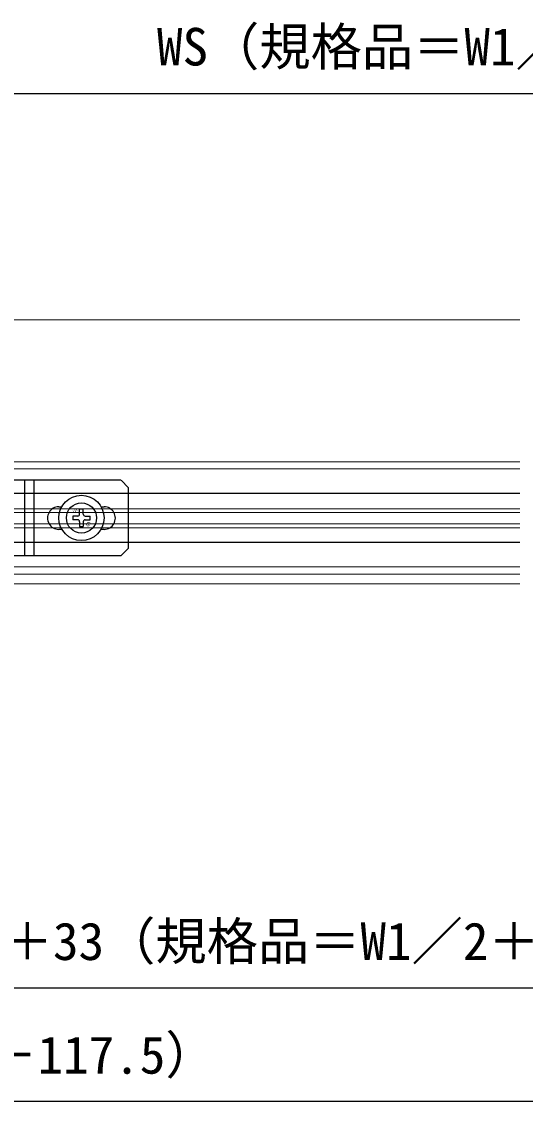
# Model space of a CAD drawing. Units: millimetres, scale not verified. Extents: x -700 to 700, y -1043 to 1038.
# Drawn here: x 255.4 to 389.1, y 49.5 to 335.8 of the extents above; entities that cross this region are included whole.
import ezdxf
from ezdxf.enums import TextEntityAlignment as Align

# ---------------------------------------------------------------- set-up
doc = ezdxf.new("R2010")
doc.units = ezdxf.units.MM
doc.header["$LTSCALE"] = 6
doc.layers.add('0-4_YKK_12', color=2, linetype='Continuous', lineweight=18)
doc.layers.add('0-5_YKK_13', color=4, linetype='Continuous')
doc.layers.add('0-7_YKK_D', color=6, linetype='Continuous')
doc.styles.add('ＭＳ ゴシック', font='')
doc.styles.get('ＭＳ ゴシック').set_extended_font_data('MS Gothic')

msp = doc.modelspace()

# ---------------------------------------------------------------- linework, layer by layer
at = {"layer": '0-4_YKK_12'}
for p, q in [((32.557, 256.7), (387.572, 256.7)), ((197.5, 219.1), (387.572, 219.1)), ((241.5, 217.2), (387.572, 217.2)), ((236, 205.602), (387.572, 205.602)), ((236, 202.602), (387.572, 202.602)), ((387.572, 189.3), (245.658, 189.3)), ((387.572, 191.2), (245.725, 191.2)), ((387.572, 186.7), (32.557, 186.7))]:
    msp.add_line(p, q, dxfattribs=at)
msp.add_lwpolyline([(387.572, 201.602), (236, 201.602), (236, 206.602), (387.572, 206.602)], dxfattribs=at)
at = {"layer": '0-5_YKK_13'}
for p, q in [((281.793, 214.2), (232.8, 214.2)), ((256.3, 194.2), (256.3, 214.2)), ((258.8, 194.2), (258.8, 214.2)), ((387.572, 210.7), (242, 210.7)), ((265.3, 207.165), (266.083, 207.165)), ((270.8, 205.2), (270.8, 206.5)), ((271.8, 206.5), (270.8, 206.5)), ((271.8, 205.2), (271.8, 206.5)), ((276.516, 207.165), (277.3, 207.165)), ((270.3, 203.7), (269, 203.7)), ((272.3, 204.7), (273.6, 204.7)), ((266.124, 201.165), (265.3, 201.165)), ((271.8, 203.2), (271.8, 201.9)), ((277.3, 201.165), (276.475, 201.165)), ((387.572, 197.7), (242, 197.7)), ((281.8, 194.2), (283.8, 196.2)), ((207.8, 194.2), (281.8, 194.2))]:
    msp.add_line(p, q, dxfattribs=at)
for points in [[(283.8, 196.2), (283.8, 212.2), (281.8, 214.2)], [(270.3, 204.7), (269, 204.7), (269, 203.7)], [(272.3, 203.7), (273.6, 203.7), (273.6, 204.7)], [(270.8, 203.2), (270.8, 201.9), (271.8, 201.9)]]:
    msp.add_lwpolyline(points, dxfattribs=at)
for radius in [6, 4]:
    msp.add_circle((271.3, 204.2), radius, dxfattribs=at)
for centre, radius, start, end in [((265.3, 204.165), 3, 90, 270.00003), ((277.3, 204.165), 3, 270.00003, 90.00006), ((270.3, 205.2), 0.5, 270, 0), ((270.3, 203.2), 0.5, 0, 90), ((272.3, 205.2), 0.5, 180, 270), ((272.3, 203.2), 0.5, 90, 180)]:
    msp.add_arc(centre, radius, start, end, dxfattribs=at)
at = {"layer": '0-7_YKK_D'}
for p, q in [((560, 316.7), (242.5, 316.7)), ((543, 79.45), (192.5, 79.45)), ((546, 49.45), (-111, 49.45))]:
    msp.add_line(p, q, dxfattribs=at)

# ---------------------------------------------------------------- texts
at = {"layer": '0-5_YKK_13', "style": 'ＭＳ ゴシック'}
for s, p in [('Ｓ', (268.426, 206.007)), ('Ｇ', (271.944, 202.496))]:
    msp.add_text(s, height=1.1, rotation=315, dxfattribs=at).set_placement(p, align=Align.BOTTOM_LEFT)
at = {"layer": '0-7_YKK_D', "style": 'ＭＳ ゴシック'}
for s, p in [('WS（規格品＝W1／2－1.5）', (291.33, 321.209)), ('SW＝WS＋33（規格品＝W1／2＋31.5）', (209.418, 83.959)), ('W1＝1800,2000（有効開口：W1／2－117.5）', (42.284, 53.805))]:
    msp.add_text(s, height=9.971, dxfattribs=at).set_placement(p, align=Align.BOTTOM_LEFT)

doc.saveas('drawing.dxf')
